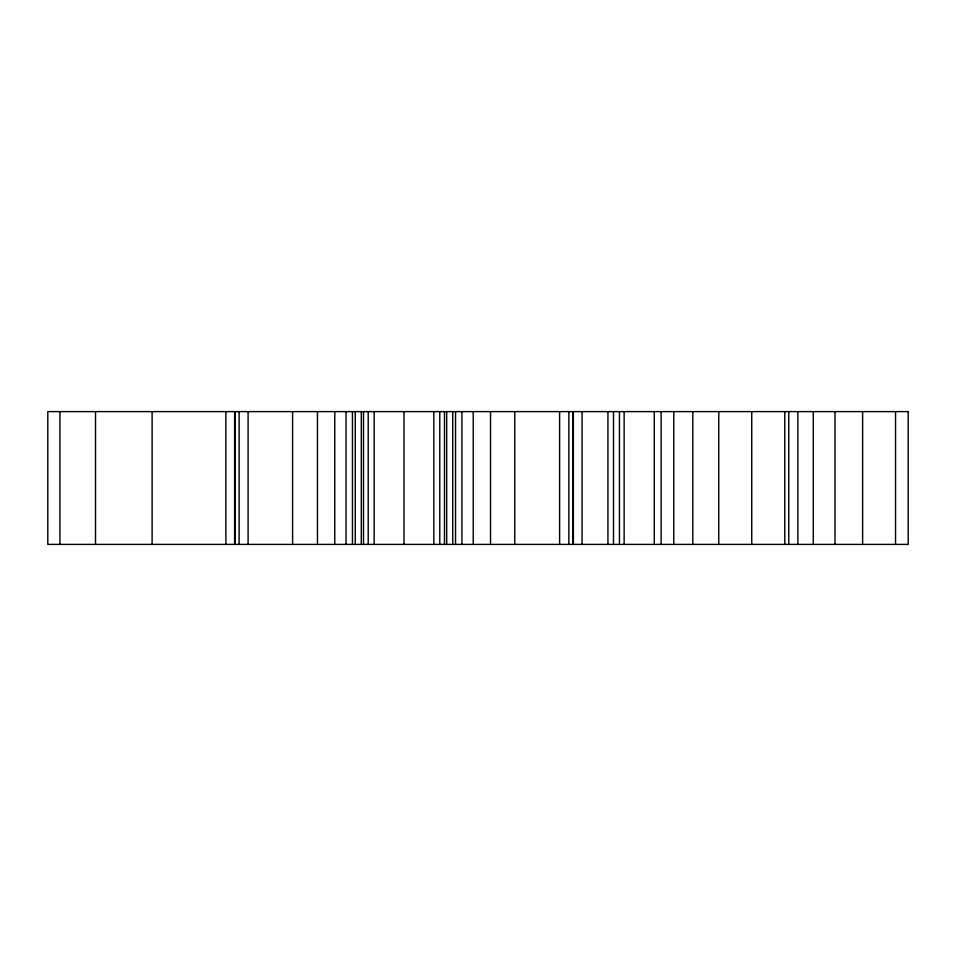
<?xml version="1.0" encoding="UTF-8"?>
<svg xmlns="http://www.w3.org/2000/svg" width="956" height="956" viewBox="0 0 956 956"><rect width="100%" height="100%" fill="white"/><g stroke="black" fill="none" stroke-linecap="round" stroke-linejoin="round"><path stroke-width="1.43" d="M895.545 411.606L895.545 544.394M862.623 411.606L862.623 544.394M834.994 411.606L834.994 544.394M813.293 411.606L813.293 544.394M797.854 411.606L797.854 544.394M788.772 411.606L788.772 544.394M784.78 411.606L784.78 544.394M751.739 411.606L751.739 544.394M718.745 411.606L718.745 544.394M692.801 411.606L692.801 544.394M673.753 411.606L673.753 544.394M661.146 411.606L661.146 544.394M654.286 411.606L654.286 544.394M624.137 411.606L624.137 544.394M619.44 411.606L619.44 544.394M613.501 411.606L613.501 544.394M607.932 411.606L607.932 544.394M582.085 411.606L582.085 544.394M573.385 411.606L573.385 544.394M572.883 411.606L572.883 544.394M568.868 411.606L568.868 544.394M559.619 411.606L559.619 544.394M514.758 411.606L514.758 544.394M490.524 411.606L490.524 544.394M473.232 411.606L473.232 544.394M461.939 411.606L461.939 544.394M455.546 411.606L455.546 544.394M452.738 411.606L452.738 544.394M446.679 411.606L446.679 544.394M444.468 411.606L444.468 544.394M439.772 411.606L439.772 544.394M433.833 411.606L433.833 544.394M403.994 411.606L403.994 544.394M374.155 411.606L374.155 544.394M368.215 411.606L368.215 544.394M363.519 411.606L363.519 544.394M361.308 411.606L361.308 544.394M355.25 411.606L355.25 544.394M352.441 411.606L352.441 544.394M346.036 411.606L346.036 544.394M334.755 411.606L334.755 544.394M317.464 411.606L317.464 544.394M292.596 411.606L292.596 544.394M248.094 411.606L248.094 544.394M239.12 411.606L239.12 544.394M235.092 411.606L235.092 544.394M234.602 411.606L234.602 544.394M225.891 411.606L225.891 544.394M152.124 411.606L152.124 544.394M95.516 411.606L95.516 544.394M59.941 411.606L59.941 544.394M908.2 411.606L47.8 411.606L47.8 544.394L908.2 544.394L908.2 411.606"/></g></svg>
